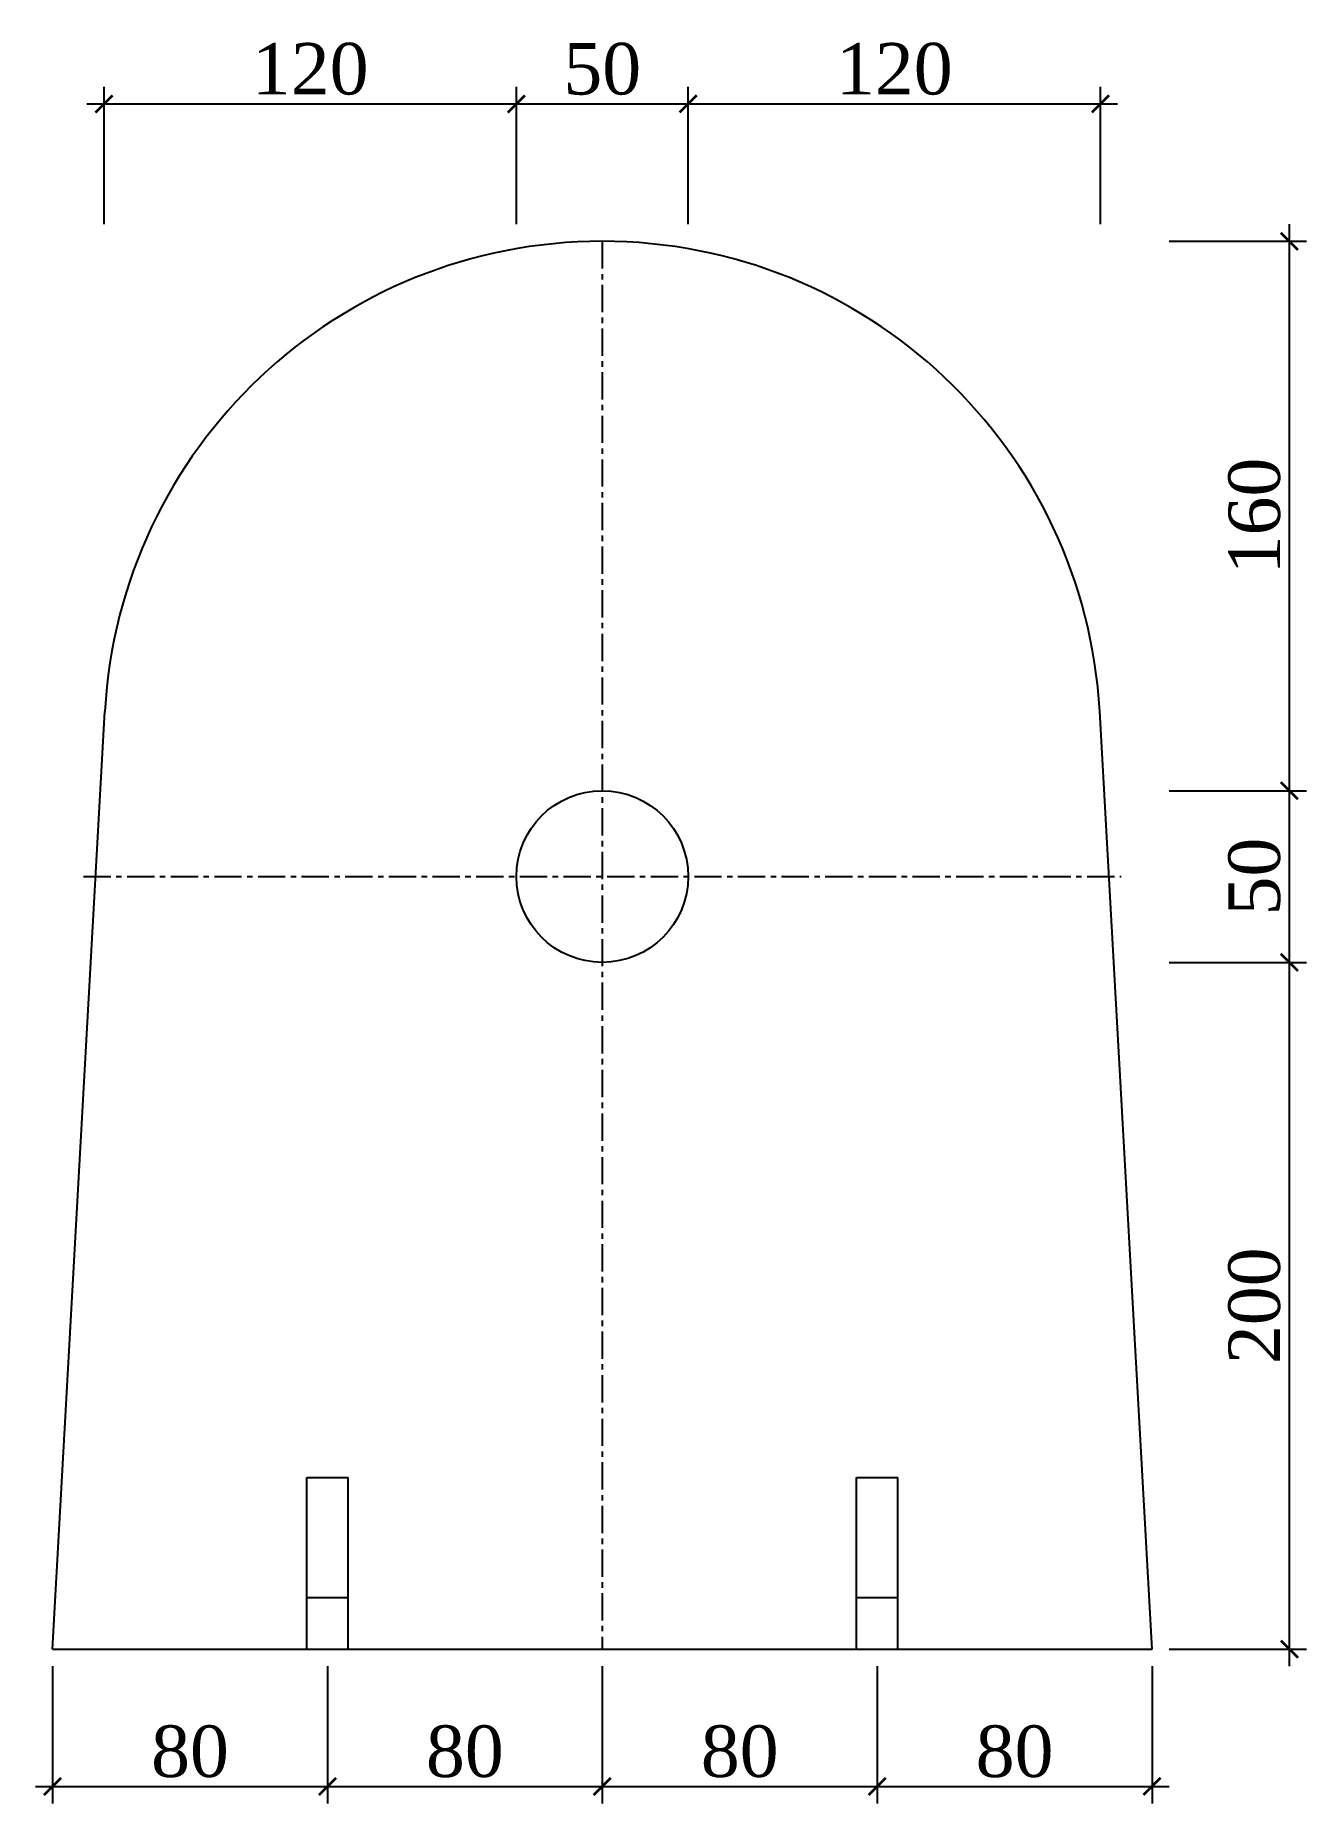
# Model space of a CAD drawing. Header units: millimetres. Extents: x -100 to 7300, y -900 to 9399.
import ezdxf

# ---------------------------------------------------------------- set-up
doc = ezdxf.new("R2010")
doc.units = ezdxf.units.MM
doc.linetypes.add('CENTER', pattern=[50.8, 31.75, -6.35, 6.35, -6.35])
doc.styles.add('dd', font='times.ttf')
doc.styles.get("Standard").update_dxf_attribs({"font": 'arial.ttf'})
doc.dimstyles.new('ISO-25', dxfattribs={"dimtxt": 2.5, "dimasz": 2.5, "dimexe": 1.25, "dimexo": 0.625, "dimtad": 1, "dimtxsty": 'Standard', "dimcen": 2.5, "dimadec": 0, "dimazin": 0, "dimtfac": 1, "dimtmove": 0, "dimatfit": 3, "dimfxl": 1, "dimarcsym": 0})

# ---------------------------------------------------------------- blocks, each defined once
blk = doc.blocks.new('_ArchTick')
at = {"color": 0, "linetype": 'ByBlock', "const_width": 0.15}
blk.add_lwpolyline([(-0.5, -0.5), (0.5, 0.5)], dxfattribs=at)
blk = doc.blocks.new('*D1')
at = {"color": 0, "lineweight": -2, "transparency": 16777216}
for p, q in [((0, -100), (0, -900)), ((1600, -100), (1600, -900)), ((-100, -800), (1700, -800))]:
    blk.add_line(p, q, dxfattribs=at)
at = {"layer": 'Defpoints', "color": 0, "transparency": 16777216}
for p in [(0, 0), (1600, 0), (1600, -800)]:
    blk.add_point(p, dxfattribs=at)
at = {"color": 0, "lineweight": -2, "transparency": 16777216, "xscale": 100, "yscale": 100, "zscale": 100, "rotation": 180}
blk.add_blockref('_ArchTick', (0, -800), dxfattribs=at)
at = {"color": 0, "lineweight": -2, "transparency": 16777216, "xscale": 100, "yscale": 100, "zscale": 100}
blk.add_blockref('_ArchTick', (1600, -800), dxfattribs=at)
at = {"color": 0, "transparency": 16777216, "insert": (800, -597), "char_height": 300, "attachment_point": 5, "style": 'dd'}
blk.add_mtext('80', dxfattribs=at)
blk = doc.blocks.new('*D2')
at = {"color": 0, "lineweight": -2, "transparency": 16777216}
for p, q in [((1600, -100), (1600, -900)), ((3200, -100), (3200, -900)), ((1500, -800), (3300, -800))]:
    blk.add_line(p, q, dxfattribs=at)
at = {"layer": 'Defpoints', "color": 0, "transparency": 16777216}
for p in [(1600, 0), (3200, 0), (3200, -800)]:
    blk.add_point(p, dxfattribs=at)
at = {"color": 0, "lineweight": -2, "transparency": 16777216, "xscale": 100, "yscale": 100, "zscale": 100, "rotation": 180}
blk.add_blockref('_ArchTick', (1600, -800), dxfattribs=at)
at = {"color": 0, "lineweight": -2, "transparency": 16777216, "xscale": 100, "yscale": 100, "zscale": 100}
blk.add_blockref('_ArchTick', (3200, -800), dxfattribs=at)
at = {"color": 0, "transparency": 16777216, "insert": (2400, -597), "char_height": 300, "attachment_point": 5, "style": 'dd'}
blk.add_mtext('80', dxfattribs=at)
blk = doc.blocks.new('*D3')
at = {"color": 0, "lineweight": -2, "transparency": 16777216}
for p, q in [((3200, -100), (3200, -900)), ((4800, -100), (4800, -900)), ((3100, -800), (4900, -800))]:
    blk.add_line(p, q, dxfattribs=at)
at = {"layer": 'Defpoints', "color": 0, "transparency": 16777216}
for p in [(3200, 0), (4800, 0), (4800, -800)]:
    blk.add_point(p, dxfattribs=at)
at = {"color": 0, "lineweight": -2, "transparency": 16777216, "xscale": 100, "yscale": 100, "zscale": 100, "rotation": 180}
blk.add_blockref('_ArchTick', (3200, -800), dxfattribs=at)
at = {"color": 0, "lineweight": -2, "transparency": 16777216, "xscale": 100, "yscale": 100, "zscale": 100}
blk.add_blockref('_ArchTick', (4800, -800), dxfattribs=at)
at = {"color": 0, "transparency": 16777216, "insert": (4000, -597), "char_height": 300, "attachment_point": 5, "style": 'dd'}
blk.add_mtext('80', dxfattribs=at)
blk = doc.blocks.new('*D4')
at = {"color": 0, "lineweight": -2, "transparency": 16777216}
for p, q in [((4800, -100), (4800, -900)), ((6400, -100), (6400, -900)), ((4700, -800), (6500, -800))]:
    blk.add_line(p, q, dxfattribs=at)
at = {"layer": 'Defpoints', "color": 0, "transparency": 16777216}
for p in [(4800, 0), (6400, 0), (6400, -800)]:
    blk.add_point(p, dxfattribs=at)
at = {"color": 0, "lineweight": -2, "transparency": 16777216, "xscale": 100, "yscale": 100, "zscale": 100, "rotation": 180}
blk.add_blockref('_ArchTick', (4800, -800), dxfattribs=at)
at = {"color": 0, "lineweight": -2, "transparency": 16777216, "xscale": 100, "yscale": 100, "zscale": 100}
blk.add_blockref('_ArchTick', (6400, -800), dxfattribs=at)
at = {"color": 0, "transparency": 16777216, "insert": (5600, -597), "char_height": 300, "attachment_point": 5, "style": 'dd'}
blk.add_mtext('80', dxfattribs=at)
blk = doc.blocks.new('*D5')
at = {"color": 0, "lineweight": -2, "transparency": 16777216}
for p, q in [((7200, -100), (7200, 4100)), ((6500, 4000), (7300, 4000)), ((6500, 0), (7300, 0))]:
    blk.add_line(p, q, dxfattribs=at)
at = {"layer": 'Defpoints', "color": 0, "transparency": 16777216}
for p in [(6400, 4000), (7200, 4000), (6400, 0)]:
    blk.add_point(p, dxfattribs=at)
at = {"color": 0, "lineweight": -2, "transparency": 16777216, "xscale": 100, "yscale": 100, "zscale": 100}
for p, rotation in [((7200, 4000), 90), ((7200, 0), 270)]:
    blk.add_blockref('_ArchTick', p, dxfattribs=dict(at, rotation=rotation))
at = {"color": 0, "transparency": 16777216, "insert": (6997, 2000), "char_height": 300, "attachment_point": 5, "rotation": 90, "style": 'dd'}
blk.add_mtext('200', dxfattribs=at)
blk = doc.blocks.new('*D6')
at = {"color": 0, "lineweight": -2, "transparency": 16777216}
for p, q in [((7200, 3900), (7200, 5100)), ((6500, 5000), (7300, 5000)), ((6500, 4000), (7300, 4000))]:
    blk.add_line(p, q, dxfattribs=at)
at = {"layer": 'Defpoints', "color": 0, "transparency": 16777216}
for p in [(6400, 5000), (7200, 5000), (6400, 4000)]:
    blk.add_point(p, dxfattribs=at)
at = {"color": 0, "lineweight": -2, "transparency": 16777216, "xscale": 100, "yscale": 100, "zscale": 100}
for p, rotation in [((7200, 5000), 90), ((7200, 4000), 270)]:
    blk.add_blockref('_ArchTick', p, dxfattribs=dict(at, rotation=rotation))
at = {"color": 0, "transparency": 16777216, "insert": (6997, 4500), "char_height": 300, "attachment_point": 5, "rotation": 90, "style": 'dd'}
blk.add_mtext('50', dxfattribs=at)
blk = doc.blocks.new('*D7')
at = {"color": 0, "lineweight": -2, "transparency": 16777216}
for p, q in [((7200, 4900), (7200, 8300)), ((6500, 8200), (7300, 8200)), ((6500, 5000), (7300, 5000))]:
    blk.add_line(p, q, dxfattribs=at)
at = {"layer": 'Defpoints', "color": 0, "transparency": 16777216}
for p in [(6400, 8200), (7200, 8200), (6400, 5000)]:
    blk.add_point(p, dxfattribs=at)
at = {"color": 0, "lineweight": -2, "transparency": 16777216, "xscale": 100, "yscale": 100, "zscale": 100}
for p, rotation in [((7200, 8200), 90), ((7200, 5000), 270)]:
    blk.add_blockref('_ArchTick', p, dxfattribs=dict(at, rotation=rotation))
at = {"color": 0, "transparency": 16777216, "insert": (6997, 6600), "char_height": 300, "attachment_point": 5, "rotation": 90, "style": 'dd'}
blk.add_mtext('160', dxfattribs=at)
blk = doc.blocks.new('*D8')
at = {"color": 0, "lineweight": -2, "transparency": 16777216}
for p, q in [((300, 8300), (300, 9100)), ((2700, 8300), (2700, 9100)), ((200, 9000), (2800, 9000))]:
    blk.add_line(p, q, dxfattribs=at)
at = {"layer": 'Defpoints', "color": 0, "transparency": 16777216}
for p in [(2700, 9000), (300, 8200), (2700, 8200)]:
    blk.add_point(p, dxfattribs=at)
at = {"color": 0, "lineweight": -2, "transparency": 16777216, "xscale": 100, "yscale": 100, "zscale": 100, "rotation": 180}
blk.add_blockref('_ArchTick', (300, 9000), dxfattribs=at)
at = {"color": 0, "lineweight": -2, "transparency": 16777216, "xscale": 100, "yscale": 100, "zscale": 100}
blk.add_blockref('_ArchTick', (2700, 9000), dxfattribs=at)
at = {"color": 0, "transparency": 16777216, "insert": (1500, 9203), "char_height": 300, "attachment_point": 5, "style": 'dd'}
blk.add_mtext('120', dxfattribs=at)
blk = doc.blocks.new('*D9')
at = {"color": 0, "lineweight": -2, "transparency": 16777216}
for p, q in [((2700, 8300), (2700, 9100)), ((3700, 8300), (3700, 9100)), ((2600, 9000), (3800, 9000))]:
    blk.add_line(p, q, dxfattribs=at)
at = {"layer": 'Defpoints', "color": 0, "transparency": 16777216}
for p in [(3700, 9000), (2700, 8200), (3700, 8200)]:
    blk.add_point(p, dxfattribs=at)
at = {"color": 0, "lineweight": -2, "transparency": 16777216, "xscale": 100, "yscale": 100, "zscale": 100, "rotation": 180}
blk.add_blockref('_ArchTick', (2700, 9000), dxfattribs=at)
at = {"color": 0, "lineweight": -2, "transparency": 16777216, "xscale": 100, "yscale": 100, "zscale": 100}
blk.add_blockref('_ArchTick', (3700, 9000), dxfattribs=at)
at = {"color": 0, "transparency": 16777216, "insert": (3200, 9203), "char_height": 300, "attachment_point": 5, "style": 'dd'}
blk.add_mtext('50', dxfattribs=at)
blk = doc.blocks.new('*D10')
at = {"color": 0, "lineweight": -2, "transparency": 16777216}
for p, q in [((3700, 8300), (3700, 9100)), ((6100, 8300), (6100, 9100)), ((3600, 9000), (6200, 9000))]:
    blk.add_line(p, q, dxfattribs=at)
at = {"layer": 'Defpoints', "color": 0, "transparency": 16777216}
for p in [(6100, 9000), (3700, 8200), (6100, 8200)]:
    blk.add_point(p, dxfattribs=at)
at = {"color": 0, "lineweight": -2, "transparency": 16777216, "xscale": 100, "yscale": 100, "zscale": 100, "rotation": 180}
blk.add_blockref('_ArchTick', (3700, 9000), dxfattribs=at)
at = {"color": 0, "lineweight": -2, "transparency": 16777216, "xscale": 100, "yscale": 100, "zscale": 100}
blk.add_blockref('_ArchTick', (6100, 9000), dxfattribs=at)
at = {"color": 0, "transparency": 16777216, "insert": (4900, 9203), "char_height": 300, "attachment_point": 5, "style": 'dd'}
blk.add_mtext('120', dxfattribs=at)

msp = doc.modelspace()

# ---------------------------------------------------------------- linework, layer by layer
at = {"linetype": 'CENTER', "ltscale": 5}
for p, q in [((3200, 8200), (3200, 0)), ((180, 4500), (6220, 4500))]:
    msp.add_line(p, q, dxfattribs=at)
for p, q in [((0, 0), (304.496855, 5461.435861)), ((6400, 0), (6095.503145, 5461.435861)), ((1480, 0), (1480, 1000)), ((1480, 1000), (1720, 1000)), ((1720, 0), (1720, 1000)), ((4680, 0), (4680, 1000)), ((4680, 1000), (4920, 1000)), ((4920, 0), (4920, 1000)), ((1480, 300), (1720, 300)), ((4680, 300), (4920, 300)), ((0, 0), (6400, 0))]:
    msp.add_line(p, q)
msp.add_circle((3200, 4500), 500)
msp.add_arc((3200, 5300), 2900, 3.1911646211, 176.8088353789)

# ---------------------------------------------------------------- dimensions: what is measured, and where the dimension line sits
for p1, p2, distance, text, override, picture, middle in [((300, 8200), (2700, 8200), 800, '120', {"dimtxt": 300, "dimasz": 100, "dimexe": 100, "dimexo": 100, "dimgap": 50, "dimtad": 1, "dimjust": 0, "dimtih": 1, "dimtxsty": 'dd', "dimblk1": 'ArchTick', "dimblk2": 'ArchTick', "dimsah": 1, "dimdle": 100}, '*D8', (1500, 9202.59553)), ((2700, 8200), (3700, 8200), 800, '50', {"dimtxt": 300, "dimasz": 100, "dimexe": 100, "dimexo": 100, "dimgap": 50, "dimtad": 1, "dimjust": 0, "dimtih": 1, "dimtxsty": 'dd', "dimblk1": 'ArchTick', "dimblk2": 'ArchTick', "dimsah": 1, "dimdle": 100}, '*D9', (3200, 9202.59553)), ((3700, 8200), (6100, 8200), 800, '120', {"dimtxt": 300, "dimasz": 100, "dimexe": 100, "dimexo": 100, "dimgap": 50, "dimtad": 1, "dimjust": 0, "dimtih": 1, "dimtxsty": 'dd', "dimblk1": 'ArchTick', "dimblk2": 'ArchTick', "dimsah": 1, "dimdle": 100}, '*D10', (4900, 9202.59553)), ((6400, 5000), (6400, 8200), -800, '160', {"dimtxt": 300, "dimasz": 100, "dimexe": 100, "dimexo": 100, "dimgap": 50, "dimtad": 1, "dimjust": 0, "dimtih": 0, "dimtxsty": 'dd', "dimblk1": 'ArchTick', "dimblk2": 'ArchTick', "dimsah": 1, "dimdle": 100}, '*D7', (6997.40447, 6600)), ((6400, 4000), (6400, 5000), -800, '50', {"dimtxt": 300, "dimasz": 100, "dimexe": 100, "dimexo": 100, "dimgap": 50, "dimtad": 1, "dimjust": 0, "dimtih": 0, "dimtxsty": 'dd', "dimblk1": 'ArchTick', "dimblk2": 'ArchTick', "dimsah": 1, "dimdle": 100}, '*D6', (6997.40447, 4500)), ((6400, 0), (6400, 4000), -800, '200', {"dimtxt": 300, "dimasz": 100, "dimexe": 100, "dimexo": 100, "dimgap": 50, "dimtad": 1, "dimjust": 0, "dimtih": 0, "dimtxsty": 'dd', "dimblk1": 'ArchTick', "dimblk2": 'ArchTick', "dimsah": 1, "dimdle": 100}, '*D5', (6997.40447, 2000)), ((0, 0), (1600, 0), -800, '80', {"dimtxt": 300, "dimasz": 100, "dimexe": 100, "dimexo": 100, "dimgap": 50, "dimtad": 1, "dimjust": 0, "dimtih": 0, "dimtxsty": 'dd', "dimblk1": 'ArchTick', "dimblk2": 'ArchTick', "dimsah": 1, "dimdle": 100}, '*D1', (800, -597.40447)), ((1600, 0), (3200, 0), -800, '80', {"dimtxt": 300, "dimasz": 100, "dimexe": 100, "dimexo": 100, "dimgap": 50, "dimtad": 1, "dimjust": 0, "dimtih": 0, "dimtxsty": 'dd', "dimblk1": 'ArchTick', "dimblk2": 'ArchTick', "dimsah": 1, "dimdle": 100}, '*D2', (2400, -597.40447)), ((3200, 0), (4800, 0), -800, '80', {"dimtxt": 300, "dimasz": 100, "dimexe": 100, "dimexo": 100, "dimgap": 50, "dimtad": 1, "dimjust": 0, "dimtih": 0, "dimtxsty": 'dd', "dimblk1": 'ArchTick', "dimblk2": 'ArchTick', "dimsah": 1, "dimdle": 100}, '*D3', (4000, -597.40447)), ((4800, 0), (6400, 0), -800, '80', {"dimtxt": 300, "dimasz": 100, "dimexe": 100, "dimexo": 100, "dimgap": 50, "dimtad": 1, "dimjust": 0, "dimtih": 0, "dimtxsty": 'dd', "dimblk1": 'ArchTick', "dimblk2": 'ArchTick', "dimsah": 1, "dimdle": 100}, '*D4', (5600, -597.40447))]:
    dim = msp.add_aligned_dim(p1=p1, p2=p2, distance=distance, text=text, dimstyle='ISO-25', override=override)
    dim.commit()
    dim.dimension.update_dxf_attribs({"geometry": picture, "text_midpoint": middle})

doc.saveas('drawing.dxf')
